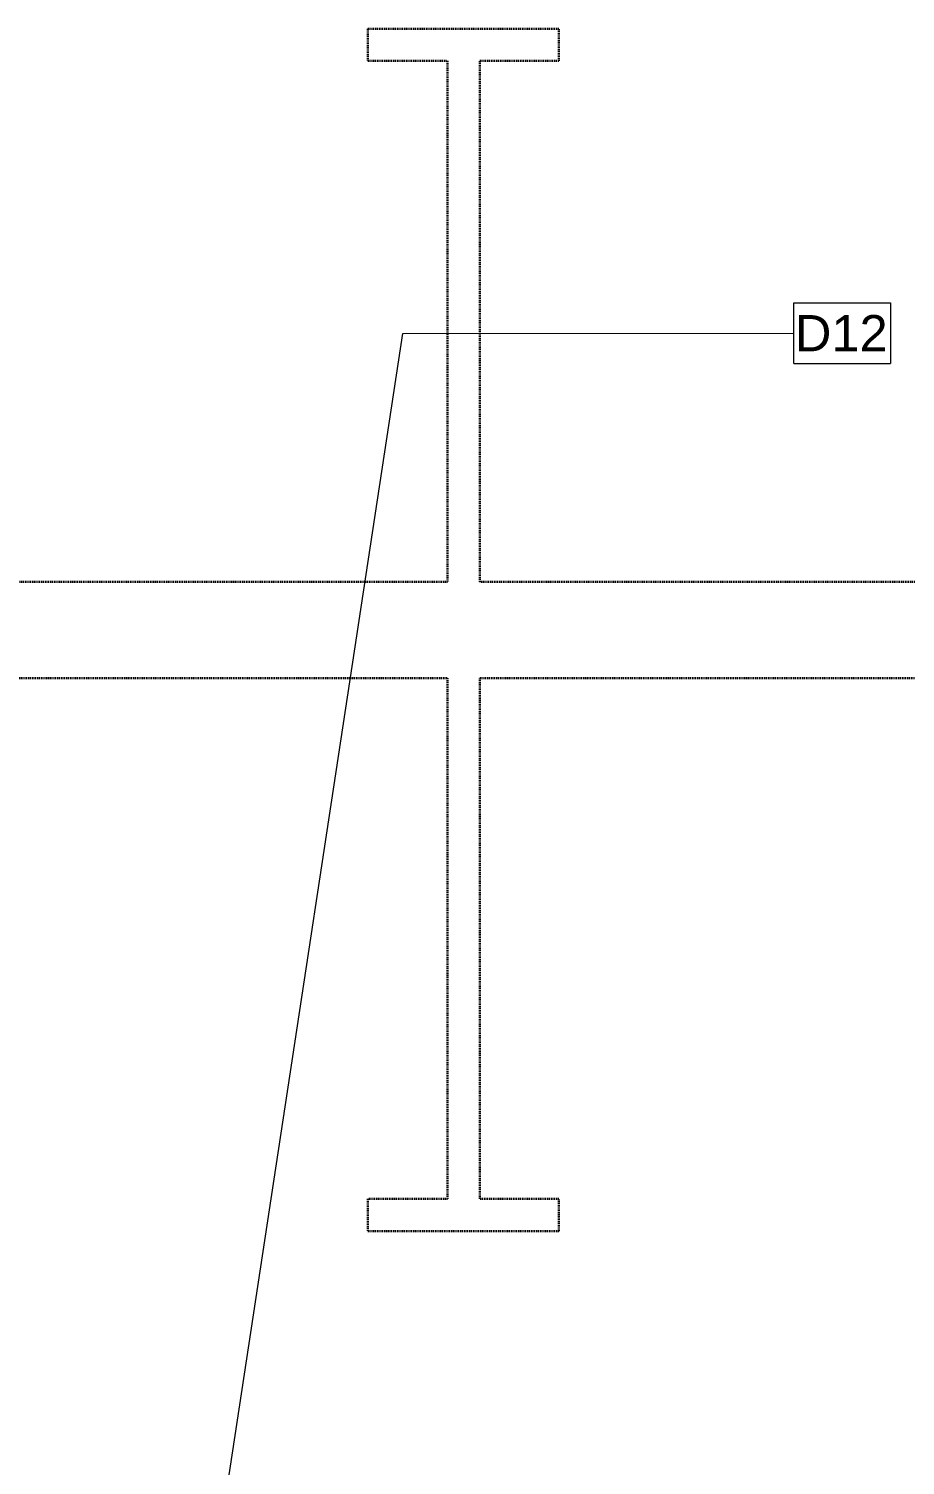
# Model space of a CAD drawing. Header units: inches. Extents: x -1176 to 1507, y -2527 to 978.
# Drawn here: x -929.2 to -820.3, y 262.5 to 441.1 of the extents above; entities that cross this region are included whole.
import ezdxf

# ---------------------------------------------------------------- set-up
doc = ezdxf.new("R2010")
doc.units = ezdxf.units.IN
doc.header["$MEASUREMENT"] = 0
doc.linetypes.add('Demolished', pattern=[0.1875, 0.125, -0.0625])
doc.layers.add('A-ANNO-KEYN', color=231, linetype='Continuous', lineweight=9)
doc.layers.add('A-WALL', color=113, linetype='Continuous', lineweight=18)
doc.styles.add('Arial', font='arial.ttf', dxfattribs={"height": 4.5})

# ---------------------------------------------------------------- blocks, each defined once
blk = doc.blocks.new('Keynote Tag - Keynote Number - Boxed-135510-3rd Floor Demo')
at = {"layer": 'A-ANNO-KEYN'}
for p, q in [((-0.125, -0.0792), (-0.125, 0.0781)), ((-0.125, 0.0781), (0.125, 0.0781)), ((0.125, 0.0781), (0.125, -0.0792)), ((-0.125, -0.0792), (0.125, -0.0792))]:
    blk.add_line(p, q, dxfattribs=at)

msp = doc.modelspace()

# ---------------------------------------------------------------- linework, layer by layer
at = {"layer": 'A-ANNO-KEYN'}
for p, q in [((-927.1, 112), (-882.74, 403.18)), ((-882.74, 403.18), (-834.15, 403.21))]:
    msp.add_line(p, q, dxfattribs=at)
at = {"layer": 'A-WALL', "color": 250, "linetype": 'Demolished', "lineweight": 30}
for p, q in [((-863.36, 441.05), (-887.12, 441.05)), ((-887.12, 441.05), (-887.12, 437.05)), ((-863.36, 437.05), (-863.36, 441.05)), ((-887.12, 437.05), (-877.19, 437.05)), ((-877.19, 437.05), (-877.19, 372.32)), ((-873.19, 372.32), (-873.19, 437.05)), ((-873.19, 437.05), (-863.36, 437.05)), ((-877.19, 372.32), (-944.63, 372.32)), ((-808.57, 372.32), (-873.19, 372.32)), ((-944.63, 360.32), (-877.19, 360.32)), ((-877.19, 360.32), (-877.19, 295.6)), ((-873.19, 360.32), (-808.57, 360.32)), ((-873.19, 295.6), (-873.19, 360.32)), ((-877.19, 295.6), (-887.12, 295.6)), ((-887.12, 295.6), (-887.12, 291.6)), ((-863.36, 295.6), (-873.19, 295.6)), ((-863.36, 291.6), (-863.36, 295.6)), ((-887.12, 291.6), (-863.36, 291.6))]:
    msp.add_line(p, q, dxfattribs=at)

# ---------------------------------------------------------------- block references
at = {"layer": 'A-ANNO-KEYN', "xscale": 47.99999999999997, "yscale": 47.99999999999997, "zscale": 47.99999999999997}
msp.add_blockref('Keynote Tag - Keynote Number - Boxed-135510-3rd Floor Demo', (-828.15, 403.24), dxfattribs=at)

# ---------------------------------------------------------------- texts
at = {"layer": 'A-ANNO-KEYN', "insert": (-834.04, 405.46), "char_height": 4.5, "width": 14.0895, "attachment_point": 1, "style": 'Arial'}
msp.add_mtext('D12', dxfattribs=at)

doc.saveas('drawing.dxf')
